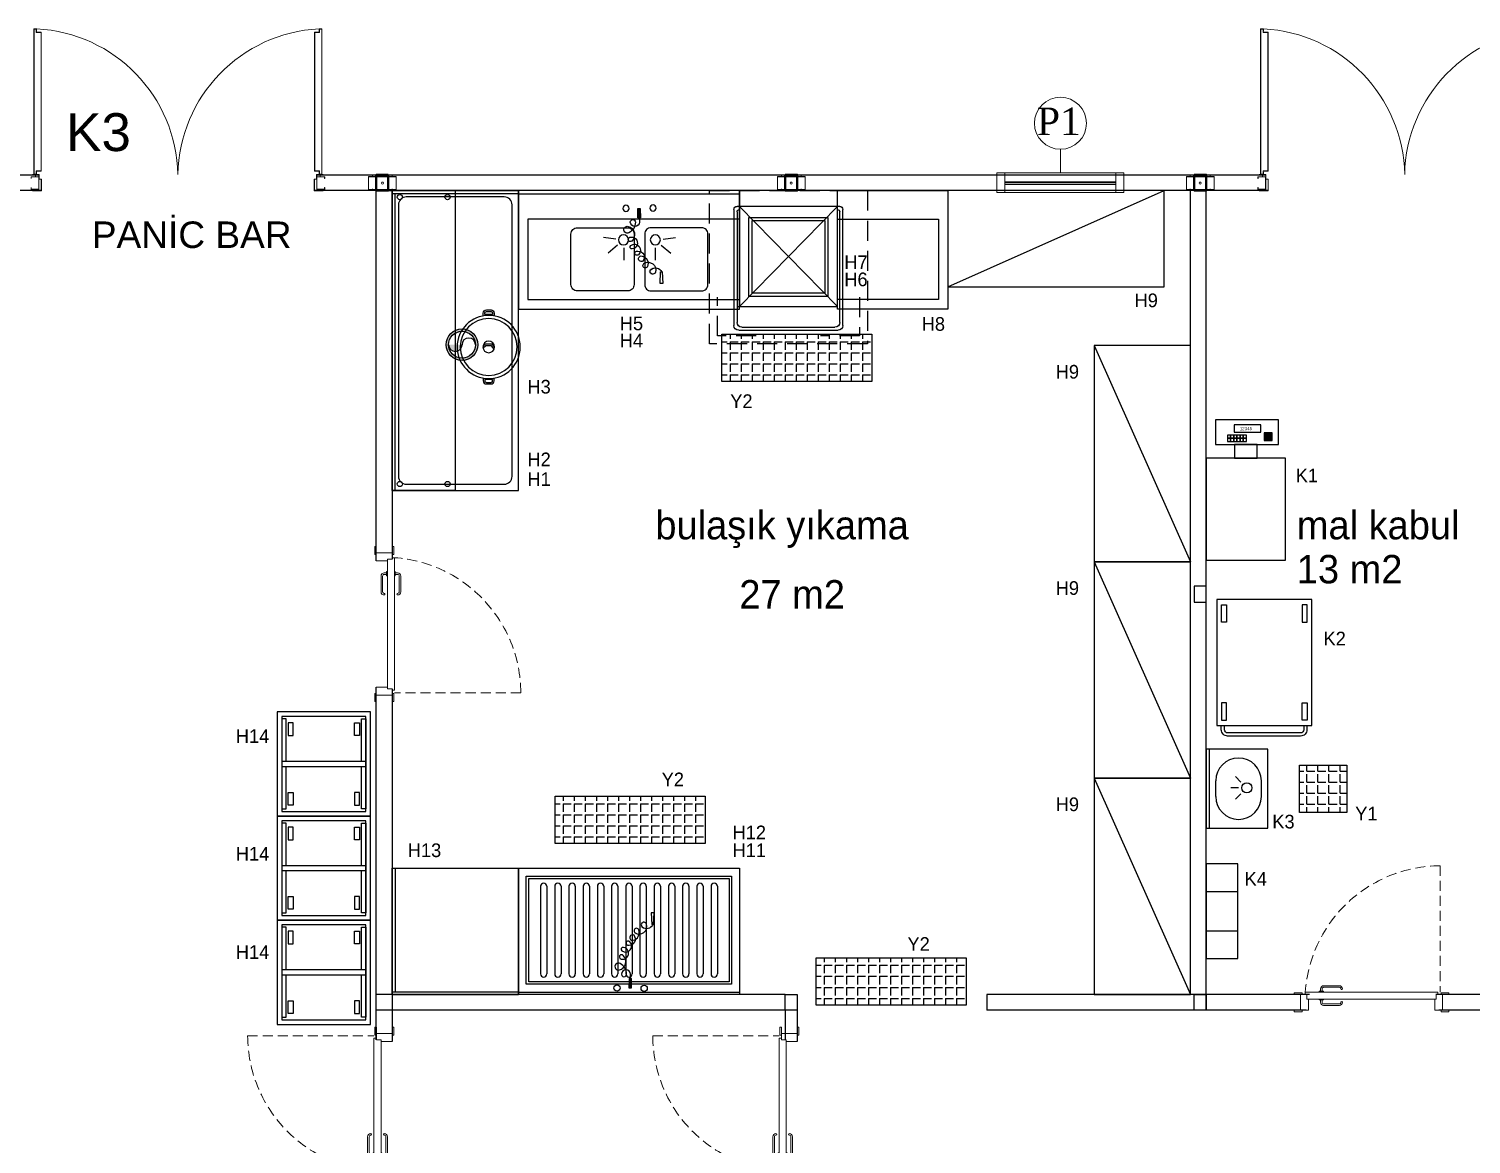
# Model space of a CAD drawing. Header units: millimetres. Extents: x 1020825 to 1025123, y -11230 to -9738.
# Drawn here: x 1022513 to 1023426, y -10445 to -9738 of the extents above; entities that cross this region are included whole.
import ezdxf
from ezdxf.enums import TextEntityAlignment as Align
from ezdxf.lldxf.tags import DXFTag

# ---------------------------------------------------------------- set-up
doc = ezdxf.new("R2010")
doc.units = ezdxf.units.MM
doc.linetypes.add('DASHED2', pattern=[9.525, 6.35, -3.175])
doc.linetypes.add('HIDDENX2', pattern=[19.05, 12.7, -6.35])
for name, color, linetype, lineweight in [('A_strc-prf', 115, 'Continuous', 9), ('DUVAR', 1, 'Continuous', 40), ('WALL INTERNAL', 7, 'Continuous', 50), ('YAZİ', 7, 'Continuous', 5)]:
    doc.layers.add(name, color=color, linetype=linetype, lineweight=lineweight)
for name, color, linetype in [('BİRLEŞİM ELEMANLARI', 4, 'Continuous'), ('DIŞ PANEL', 21, 'Continuous'), ('ELEKTRIK', 41, 'Continuous'), ('Kıtc-002 Çizgi', 7, 'Continuous'), ('P1', 40, 'Continuous'), ('S2000-002 Çizgi', 7, 'Continuous')]:
    doc.layers.add(name, color=color, linetype=linetype)
doc.styles.get("Standard").update_dxf_attribs({"font": 'arial.ttf', "height": 400})
doc.styles.add('TAKSİM', font='GOTHIC.TTF', dxfattribs={"height": 20})
doc.styles.add('YENI', font='arial.ttf', dxfattribs={"height": 1})
tags = doc.linetypes.add('DASHED', pattern=[0.75, 0.5, -0.25]).pattern_tags.tags
tags[6:7] = [DXFTag(74, 4), DXFTag(75, 0), DXFTag(340, '0'), DXFTag(46, 1.0), DXFTag(50, 0.0), DXFTag(44, 0.0), DXFTag(45, 0.0)]
tags[4:5] = [DXFTag(74, 4), DXFTag(75, 0), DXFTag(340, '0'), DXFTag(46, 1.0), DXFTag(50, 0.0), DXFTag(44, 0.0), DXFTag(45, 0.0)]

# ---------------------------------------------------------------- blocks, each defined once
blk = doc.blocks.new('DIŞ İKİLİ KEP 80-60')
at = {"lineweight": 40}
blk.add_lwpolyline([(125.5, 94), (125.5, -6), (49.5, -6), (49.5, 94)], close=True, dxfattribs=at)
at = {"layer": 'BİRLEŞİM ELEMANLARI', "color": 6, "lineweight": 20}
for p, q in [((175, 82), (0, 82)), ((0, 2), (175, 2)), ((18.5, 82), (18.5, 84)), ((18.5, 2), (18.5, 0)), ((25, 79), (25, 87)), ((25, 5), (25, -3)), ((31.5, 82), (31.5, 84)), ((31.5, 2), (31.5, 0)), ((143.5, 82), (143.5, 84)), ((143.5, 2), (143.5, 0)), ((150, 79), (150, 87)), ((150, 5), (150, -3)), ((156.5, 82), (156.5, 84)), ((156.5, 2), (156.5, 0))]:
    blk.add_line(p, q, dxfattribs=at)
for points in [[(0, 0), (0, 84)], [(0, 84), (175, 84), (175, 0), (0, 0)]]:
    blk.add_lwpolyline(points, dxfattribs=at)
blk.add_circle((88, 42), 6.5, dxfattribs=at)
blk = doc.blocks.new('K3 1750X2035 (80)')
at = {"color": 171, "lineweight": 15}
for p, q in [((-50075.7, -8695.5), (-50075.7, -8707.5)), ((-50075.7, -8695.5), (-50025.7, -8695.5)), ((-50075.7, -8707.5), (-50074.5, -8707.5)), ((-50075.7, -8775.5), (-50075.7, -8763.5)), ((-50074.5, -8763.5), (-50075.7, -8763.5)), ((-50074.5, -8696.7), (-50026.9, -8696.7)), ((-50074.5, -8696.7), (-50074.5, -8707.5)), ((-50074.5, -8774.3), (-50074.5, -8763.5)), ((-50066.2, -8682), (-50066.2, -8683.5)), ((-50026.9, -8696.7), (-50026.9, -8774.3)), ((-50025.7, -8695.5), (-50025.7, -8775.5)), ((-48215.7, -8695.5), (-48265.7, -8695.5)), ((-48265.7, -8695.5), (-48265.7, -8775.5)), ((-48216.9, -8696.7), (-48264.5, -8696.7)), ((-48264.5, -8696.7), (-48264.5, -8774.3)), ((-48225.2, -8682), (-48225.2, -8683.5)), ((-48216.9, -8696.7), (-48216.9, -8707.5)), ((-48215.7, -8707.5), (-48216.9, -8707.5)), ((-48216.9, -8774.3), (-48216.9, -8763.5)), ((-48216.9, -8763.5), (-48215.7, -8763.5)), ((-48215.7, -8695.5), (-48215.7, -8707.5)), ((-48215.7, -8775.5), (-48215.7, -8763.5)), ((-50025.7, -8775.5), (-50075.7, -8775.5)), ((-50026.9, -8774.3), (-50074.5, -8774.3)), ((-50066.2, -8785), (-50066.2, -8783.5)), ((-48265.7, -8775.5), (-48215.7, -8775.5)), ((-48264.5, -8774.3), (-48216.9, -8774.3)), ((-48225.2, -8785), (-48225.2, -8783.5))]:
    blk.add_line(p, q, dxfattribs=at)
at = {"color": 151, "lineweight": 9}
for p, q in [((-50046.7, -8695.5), (-50046.7, -8683.5)), ((-50025.7, -8695.5), (-50046.7, -8695.5)), ((-50025.7, -8695.5), (-50046.7, -8695.5)), ((-48265.7, -8695.5), (-48244.7, -8695.5)), ((-48265.7, -8695.5), (-48244.7, -8695.5)), ((-48244.7, -8695.5), (-48244.7, -8683.5))]:
    blk.add_line(p, q, dxfattribs=at)
at = {"color": 171, "lineweight": 15, "elevation": 0}
for points in [[(-50039.9, -8666.2), (-50039.9, -8681.2), (-50057.9, -8681.2), (-50057.9, -7758.8), (-50039.9, -7758.8), (-50039.9, -7773.8), (-50041.1, -7773.8), (-50041.1, -7760), (-50056.7, -7760), (-50056.7, -8680), (-50041.1, -8680), (-50041.1, -8666.2)], [(-50056.1, -8680), (-50041.1, -8680), (-50041.1, -8660), (-50011.1, -8660), (-50011.1, -7780), (-50041.1, -7780), (-50041.1, -7760), (-50056.1, -7760), (-50056.1, -7761.2), (-50042.3, -7761.2), (-50042.3, -7781.2), (-50012.3, -7781.2), (-50012.3, -8658.8), (-50042.3, -8658.8), (-50042.3, -8678.8), (-50056.1, -8678.8)], [(-48235.3, -8680), (-48250.3, -8680), (-48250.3, -8660), (-48280.3, -8660), (-48280.3, -7780), (-48250.3, -7780), (-48250.3, -7760), (-48235.3, -7760), (-48235.3, -7761.2), (-48249.1, -7761.2), (-48249.1, -7781.2), (-48279.1, -7781.2), (-48279.1, -8658.8), (-48249.1, -8658.8), (-48249.1, -8678.8), (-48235.3, -8678.8)], [(-48251.5, -8666.2), (-48251.5, -8681.2), (-48233.5, -8681.2), (-48233.5, -7758.8), (-48251.5, -7758.8), (-48251.5, -7773.8), (-48250.3, -7773.8), (-48250.3, -7760), (-48234.7, -7760), (-48234.7, -8680), (-48250.3, -8680), (-48250.3, -8666.2)]]:
    blk.add_lwpolyline(points, close=True, dxfattribs=at)
for points in [[(-50066.2, -8682), (-50024.2, -8682), (-50024.2, -8710), (-50009.2, -8710), (-50009.2, -8785), (-50066.2, -8785)], [(-50066.2, -8783.5), (-50010.7, -8783.5), (-50010.7, -8711.5), (-50025.7, -8711.5), (-50025.7, -8683.5), (-50066.2, -8683.5)], [(-48225.2, -8682), (-48267.2, -8682), (-48267.2, -8710), (-48282.2, -8710), (-48282.2, -8785), (-48225.2, -8785)], [(-48225.2, -8783.5), (-48280.7, -8783.5), (-48280.7, -8711.5), (-48265.7, -8711.5), (-48265.7, -8683.5), (-48225.2, -8683.5)]]:
    blk.add_lwpolyline(points, dxfattribs=at)
at = {"color": 171, "lineweight": 15}
for centre, start, end in [((-50087.9, -8699.9), 1.11079, 87.08255), ((-48203.6, -8699.9), 92.91745, 178.88921)]:
    blk.add_arc(centre, 942.3, start, end, dxfattribs=at)
blk = doc.blocks.new('DIŞ-K3 KAPILI-2514-G-B-(80)')
at = {"layer": 'DIŞ PANEL'}
for points in [[(377, 100), (0, 100), (0, 0), (392, 0)], [(2122, 0), (2514, 0), (2514, 100), (2137, 100)]]:
    blk.add_lwpolyline(points, dxfattribs=at)
blk.add_blockref('K3 1750X2035 (80)', (50402.7, 8783.5))
blk = doc.blocks.new('DIŞ-DOLU-2514-G-B-(80)')
at = {"layer": 'DIŞ PANEL'}
blk.add_lwpolyline([(0, 100), (2514, 100), (2514, 0), (0, 0)], close=True, dxfattribs=at)
blk = doc.blocks.new('A$C7ED97EAE')
at = {"layer": 'Kıtc-002 Çizgi'}
for p, q in [((3.5, 88.5), (65.5, 88.5)), ((3.5, 15), (3.5, 88.5)), ((65.5, 88.5), (65.5, 15)), ((0, 3), (0, 76.5)), ((2, 78.5), (3.5, 78.5)), ((2, 5), (2, 75)), ((3.5, 78.5), (65.5, 78.5)), ((3.5, 76.5), (3.5, 76.5)), ((65.5, 78.5), (67, 78.5)), ((65.5, 76.5), (65.5, 76.5)), ((67, 75), (67, 5)), ((69, 76.5), (69, 3)), ((65.5, 15), (3.5, 15)), ((67, 15), (65.5, 15)), ((66, 0), (3, 0)), ((64, 2), (5, 2))]:
    blk.add_line(p, q, dxfattribs=at)
at = {"layer": 'Kıtc-002 Çizgi', "linetype": 'DASHED'}
for p, q in [((65.5, 78.5), (3.5, 15)), ((65.5, 15), (3.5, 78.5))]:
    blk.add_line(p, q, dxfattribs=at)
for points in [[(9.5, 21.5), (59.5, 21.5), (59.5, 71.5), (9.5, 71.5)], [(11.5, 23.5), (57.5, 23.5), (57.5, 69.5), (11.5, 69.5)]]:
    blk.add_lwpolyline(points, close=True, dxfattribs=at)
at = {"layer": 'Kıtc-002 Çizgi'}
for centre, radius, start, end in [((2, 76.5), 2, 90, 180), ((3.5, 75), 1.5, 90, 180), ((65.5, 75), 1.5, 0, 90), ((67, 76.5), 2, 0, 90), ((3, 3), 3, 180, 270), ((5, 5), 3, 180, 270), ((64, 5), 3, 270, 0), ((66, 3), 3, 270, 0)]:
    blk.add_arc(centre, radius, start, end, dxfattribs=at)
blk = doc.blocks.new('A$C7BE05278')
at = {"layer": 'S2000-002 Çizgi'}
h = blk.add_hatch(color=256, dxfattribs=at)
h.paths.add_polyline_path([(4.65, 9.9, -0.025454), (4.81, 10.42, 0.278063), (0.77, 7.52), (1.23, 7.32, -0.265675)])
h.paths.add_polyline_path([(5.35, 10.43, 0.028094), (4.81, 10.42, 0.025454), (4.65, 9.9, -0.030609), (5.18, 9.93, -0.027259)])
h.paths.add_polyline_path([(5.35, 10.43, 0.027259), (5.18, 9.93, -0.171751), (7.9, 8.98), (7.9, 8.98), (7.9, 8.98, -1.347305), (5.22, 7.15, -0.147228), (5.18, 9.93, 0.030609), (4.65, 9.9, 0.138731), (4.75, 7, 1.347306), (8.21, 9.37, 0.162476)])
h.paths.add_polyline_path([(12.46, 12.66), (12.73, 13.08, 0.483116), (4.81, 10.42, -0.028094), (5.35, 10.43, -0.470681)])
for p, q in [((14.4, 47.58), (14.34, 41.67)), ((14.4, 47.58), (14.34, 41.67)), ((15.96, 47.57), (14.4, 47.58)), ((15.96, 47.57), (14.4, 47.58)), ((15.05, 47.56), (14.97, 38.92)), ((15.9, 41.65), (15.96, 47.57)), ((15.9, 41.65), (15.96, 47.57)), ((14.34, 41.67), (15.9, 41.65)), ((14.34, 41.67), (15.9, 41.65)), ((0.47, 7.33), (0, 0.02)), ((0.47, 7.33), (0, 0.02)), ((0, 0.02), (1.86, 0)), ((1.54, 7.31), (0.47, 7.33)), ((1.54, 7.31), (0.47, 7.33)), ((1.86, 0), (1.54, 7.31)), ((1.86, 0), (1.54, 7.31))]:
    blk.add_line(p, q, dxfattribs=at)
for centre in [(6.31, 47.78), (23.47, 47.61)]:
    blk.add_circle(centre, 1.99, dxfattribs=at)
for centre, radius, start, end in [((17.83, 38.9), 2.86, 179.43001, 359.43001), ((19.09, 38.88), 1.6, 359.43001, 179.43001), ((25.13, 38.82), 7.64, 179.43001, 242.03458), ((20, 25.62), 3.8, 74.94983, 261.67628), ((23.49, 30.88), 5.53, 105.76632, 225.7833), ((20.62, 27.93), 1.41, 225.7833, 74.94983), ((22.59, 34.05), 2.23, 242.03458, 105.76632), ((15.59, 16.68), 3.77, 86.01564, 220.67721), ((18.07, 21.08), 3.83, 52.40892, 229.11119), ((16.45, 19.21), 1.37, 229.11119, 116.32433), ((19.64, 23.11), 1.26, 261.67628, 52.40892), ((4.79, 5.59), 4.31, 51.245, 156.7533), ((9.42, 8.58), 4.83, 57.01034, 197.57947), ((14.42, 12.56), 4.98, 103.11986, 200.77428), ((11.21, 11.34), 1.54, 200.77428, 57.01034), ((13.69, 15.69), 1.76, 236.80878, 103.11986), ((6.43, 7.63), 1.7, 197.57947, 51.245)]:
    blk.add_arc(centre, radius, start, end, dxfattribs=at)
blk.add_solid([(15.9, 41.65), (14.34, 41.67), (15.96, 47.57), (14.4, 47.58)], dxfattribs=at)
blk = doc.blocks.new('A$C7327736A')
at = {"layer": 'S2000-002 Çizgi'}
for p, q in [((48.34, 44.26), (40.53, 45.37)), ((49.57, 40.45), (43.47, 35.44)), ((53.48, 38.79), (53.48, 30.9)), ((73.25, 38.79), (73.25, 30.9)), ((77.16, 40.45), (83.25, 35.44)), ((78.39, 44.26), (86.2, 45.37))]:
    blk.add_line(p, q, dxfattribs=at)
for points in [[(0, 75), (140, 75), (140, 0), (0, 0)], [(0, 75), (140, 75), (140, 73), (0, 73)], [(0, 57), (134, 57), (134, 6), (0, 6)]]:
    blk.add_lwpolyline(points, close=True, dxfattribs=at)
for points in [[(56, 11.5), (24, 11.5, -0.414214), (20, 15.5), (20, 47.5, -0.414214), (24, 51.5), (56, 51.5, -0.414214), (60, 47.5), (60, 15.5, -0.414214)], [(70.73, 11.5), (102.73, 11.5, 0.414214), (106.73, 15.5), (106.73, 47.5, 0.414214), (102.73, 51.5), (70.73, 51.5, 0.414214), (66.73, 47.5), (66.73, 15.5, 0.414214)]]:
    blk.add_lwpolyline(points, format="xyb", close=True, dxfattribs=at)
for centre in [(53.29, 43.76), (73.44, 43.76)]:
    blk.add_circle(centre, 3.19, dxfattribs=at)
blk.add_blockref('A$C7BE05278', (48.44, 16.16), dxfattribs=at)
blk = doc.blocks.new('A$C3049075E')
at = {"layer": 'S2000-002 Çizgi'}
for points in [[(70, 0), (0, 0), (0, 75), (70, 75)], [(70, 18), (6, 18), (6, 69), (70, 69)]]:
    blk.add_lwpolyline(points, close=True, dxfattribs=at)
blk = doc.blocks.new('A$C63C40D4A')
at = {"layer": 'S2000-002 Çizgi', "color": 254}
for p, q in [((14, 11.5), (14, 67)), ((18, 11.5), (18, 67)), ((23, 11.5), (23, 67)), ((27, 11.5), (27, 67)), ((32, 11.5), (32, 67)), ((36, 11.5), (36, 67)), ((41, 11.5), (41, 67)), ((45, 11.5), (45, 67)), ((50, 11.5), (50, 67)), ((54, 11.5), (54, 67)), ((59, 11.5), (59, 67)), ((63, 11.5), (63, 67)), ((68, 11.5), (68, 67)), ((72, 11.5), (72, 67)), ((77, 11.5), (77, 67)), ((81, 11.5), (81, 67)), ((86, 11.5), (86, 67)), ((90, 11.5), (90, 67)), ((95, 11.5), (95, 67)), ((99, 11.5), (99, 67)), ((104, 11.5), (104, 67)), ((108, 11.5), (108, 67)), ((113, 11.5), (113, 67)), ((117, 11.5), (117, 67)), ((122, 11.5), (122, 67)), ((126, 11.5), (126, 67))]:
    blk.add_line(p, q, dxfattribs=at)
at = {"layer": 'S2000-002 Çizgi'}
for points in [[(0, 80), (140, 80), (140, 78.5), (0, 78.5)], [(0, 80), (140, 80), (140, 0), (0, 0)], [(5, 73.5), (135, 73.5), (135, 5), (5, 5)], [(6.5, 72), (133.5, 72), (133.5, 6.5), (6.5, 6.5)]]:
    blk.add_lwpolyline(points, close=True, dxfattribs=at)
at = {"layer": 'S2000-002 Çizgi', "color": 254}
for centre, start, end in [((16, 67), 0, 180), ((25, 67), 0, 180), ((34, 67), 0, 180), ((43, 67), 0, 180), ((52, 67), 0, 180), ((61, 67), 0, 180), ((70, 67), 0, 180), ((79, 67), 0, 180), ((88, 67), 0, 180), ((97, 67), 0, 180), ((106, 67), 0, 180), ((115, 67), 0, 180), ((124, 67), 0, 180), ((16, 11.5), 180, 0), ((25, 11.5), 180, 0), ((34, 11.5), 180, 0), ((43, 11.5), 180, 0), ((52, 11.5), 180, 0), ((61, 11.5), 180, 0), ((70, 11.5), 180, 0), ((79, 11.5), 180, 0), ((88, 11.5), 180, 0), ((97, 11.5), 180, 0), ((106, 11.5), 180, 0), ((115, 11.5), 180, 0), ((124, 11.5), 180, 0)]:
    blk.add_arc(centre, 2, start, end, dxfattribs=at)
blk = doc.blocks.new('A$C16655EB0')
at = {"layer": 'S2000-002 Çizgi'}
for name, p in [('A$C63C40D4A', (0, 0)), ('A$C7BE05278', (54.04, 28.3))]:
    blk.add_blockref(name, p, dxfattribs=at)
blk = doc.blocks.new('A$C53E03B34')
at = {"layer": 'Kıtc-002 Çizgi'}
for points in [[(3.74, 16.55), (2, 16.55, -0.414214), (0, 18.55), (0, 21.45, -0.414214), (2, 23.45), (3.74, 23.45)], [(43.14, 16.55), (44.87, 16.55, 0.414214), (46.87, 18.55), (46.87, 21.45, 0.414214), (44.87, 23.45), (43.14, 23.45)]]:
    blk.add_lwpolyline(points, format="xyb", dxfattribs=at)
for points in [[(2.83, 17.55), (2, 17.55, -0.414214), (1, 18.55), (1, 21.45, -0.414214), (2, 22.45), (2.83, 22.45)], [(44.05, 17.55), (44.87, 17.55, 0.414214), (45.87, 18.55), (45.87, 21.45, 0.414214), (44.87, 22.45), (44.05, 22.45)]]:
    blk.add_lwpolyline(points, format="xyb", close=True, dxfattribs=at)
for points in [[(22.08, 23.4), (24.16, 21.79), (24.16, 18.12), (22.75, 16.4)], [(23.49, 23.65), (25.16, 22.26), (25.16, 17.69), (23.76, 16.35)]]:
    blk.add_lwpolyline(points, dxfattribs=at)
for radius in [20, 18, 3.66]:
    blk.add_circle((23.44, 20), radius, dxfattribs=at)
blk = doc.blocks.new('A$C02D540D2')
at = {"layer": 'S2000-002 Çizgi'}
h = blk.add_hatch(color=256, dxfattribs=at)
edge = h.paths.add_edge_path(flags=17)
edge.add_arc((44.28, 92.38), 8.5, 0, 360)
edge = h.paths.add_edge_path()
edge.add_arc((44.28, 92.38), 10, 0, 360)
edge = h.paths.add_edge_path(flags=16)
edge.add_arc((40.03, 92.38), 4.25, 180, 360)
at = {"ltscale": 5}
for points in [[(80, 188), (0, 188), (0, 190), (80, 190)], [(2, 188), (0, 188), (0, 0), (2, 0)]]:
    blk.add_lwpolyline(points, close=True, dxfattribs=at)
at = {"layer": 'S2000-002 Çizgi'}
for points in [[(0, 190), (0, 0), (80, 0), (80, 190)], [(40, 190), (40, 0), (0, 0), (0, 190)]]:
    blk.add_lwpolyline(points, close=True, dxfattribs=at)
blk.add_lwpolyline([(4, 181), (4, 9, 0.414214), (9, 4), (71, 4, 0.414214), (76, 9), (76, 181, 0.414214), (71, 186), (9, 186, 0.414214)], format="xyb", close=True, dxfattribs=at)
for centre, radius in [((4.91, 185.85), 1.65), ((35.09, 185.85), 1.65), ((44.28, 92.38), 10), ((44.28, 92.38), 8.5), ((4.91, 4.15), 1.65), ((35.09, 4.15), 1.65)]:
    blk.add_circle(centre, radius, dxfattribs=at)
for centre, start, end in [((40.03, 92.38), 180, 0), ((48.53, 92.38), 0, 180)]:
    blk.add_arc(centre, 4.25, start, end, dxfattribs=at)
at = {"layer": 'S2000-002 Çizgi', "xscale": -1, "rotation": 270.0000000000001}
blk.add_blockref('A$C53E03B34', (41.19, 67.5), dxfattribs=at)
blk = doc.blocks.new('WE2')
at = {"layer": 'A_strc-prf', "linetype": 'DASHED2', "elevation": 0}
blk.add_lwpolyline([(-2278.77, 19384.01, -0.392696), (-2193.23, 19464.02), (-2193.23, 19384.01)], format="xyb", dxfattribs=at)
blk.add_lwpolyline([(-2278.77, 19384.01, -0.392696), (-2193.23, 19464.02), (-2193.23, 19384.01)], format="xyb", dxfattribs=at)
at = {"layer": 'A_strc-prf', "elevation": 0}
for points in [[(-2277.77, 19382.51), (-2278.77, 19382.51), (-2278.77, 19384.01), (-2194.77, 19384.01), (-2194.77, 19382.51), (-2195.77, 19382.51), (-2195.77, 19379.51), (-2196.77, 19379.51), (-2277.77, 19379.51)], [(-2277.77, 19382.51), (-2278.77, 19382.51), (-2278.77, 19384.01), (-2194.77, 19384.01), (-2194.77, 19382.51), (-2195.77, 19382.51), (-2195.77, 19379.51), (-2196.77, 19379.51), (-2277.77, 19379.51)], [(-2270.03, 19384.51), (-2267.28, 19384.51), (-2267.28, 19384.01), (-2270.03, 19384.01)], [(-2270.03, 19384.51), (-2267.28, 19384.51), (-2267.28, 19384.01), (-2270.03, 19384.01)], [(-2285.77, 19383.51), (-2280.77, 19383.51), (-2280.77, 19382.51), (-2281.77, 19382.51), (-2285.77, 19382.51)], [(-2285.77, 19383.51), (-2280.77, 19383.51), (-2280.77, 19382.51), (-2281.77, 19382.51), (-2285.77, 19382.51)], [(-2281.77, 19382.51), (-2277.77, 19382.51), (-2277.77, 19379.51), (-2276.77, 19379.51), (-2276.77, 19372.51), (-2281.77, 19372.51)], [(-2281.77, 19382.51), (-2277.77, 19382.51), (-2277.77, 19379.51), (-2276.77, 19379.51), (-2276.77, 19372.51), (-2281.77, 19372.51)], [(-2270.03, 19379.51), (-2267.28, 19379.51), (-2267.28, 19379.01), (-2270.03, 19379.01)], [(-2270.03, 19379.51), (-2267.28, 19379.51), (-2267.28, 19379.01), (-2270.03, 19379.01)], [(-2196.77, 19379.51), (-2195.77, 19379.51), (-2195.77, 19382.51), (-2191.77, 19382.51), (-2191.77, 19372.51), (-2196.77, 19372.51)], [(-2196.77, 19379.51), (-2195.77, 19379.51), (-2195.77, 19382.51), (-2191.77, 19382.51), (-2191.77, 19372.51), (-2196.77, 19372.51)], [(-2192.77, 19383.51), (-2187.77, 19383.51), (-2187.77, 19382.51), (-2191.77, 19382.51), (-2192.77, 19382.51)], [(-2192.77, 19383.51), (-2187.77, 19383.51), (-2187.77, 19382.51), (-2191.77, 19382.51), (-2192.77, 19382.51)], [(-2285.77, 19372.51), (-2281.77, 19372.51), (-2280.77, 19372.51), (-2280.77, 19371.51), (-2285.77, 19371.51)], [(-2285.77, 19372.51), (-2281.77, 19372.51), (-2280.77, 19372.51), (-2280.77, 19371.51), (-2285.77, 19371.51)], [(-2192.77, 19372.51), (-2191.77, 19372.51), (-2187.77, 19372.51), (-2187.77, 19371.51), (-2192.77, 19371.51)], [(-2192.77, 19372.51), (-2191.77, 19372.51), (-2187.77, 19372.51), (-2187.77, 19371.51), (-2192.77, 19371.51)]]:
    blk.add_lwpolyline(points, close=True, dxfattribs=at)
for points in [[(-2267.15, 19388.01), (-2257.15, 19388.01, -0.414214), (-2255.15, 19386.01, -0.91685), (-2256.15, 19386.01, 0.414214), (-2257.15, 19387.01), (-2267.15, 19387.01, 0.414214), (-2268.15, 19386.01), (-2268.15, 19384.51), (-2269.15, 19384.51), (-2269.15, 19386.01, -0.414214)], [(-2267.15, 19388.01), (-2257.15, 19388.01, -0.414214), (-2255.15, 19386.01, -0.91685), (-2256.15, 19386.01, 0.414214), (-2257.15, 19387.01), (-2267.15, 19387.01, 0.414214), (-2268.15, 19386.01), (-2268.15, 19384.51), (-2269.15, 19384.51), (-2269.15, 19386.01, -0.414214)], [(-2269.15, 19377.51), (-2269.15, 19379.01), (-2268.15, 19379.01), (-2268.15, 19377.51, 0.414214), (-2267.15, 19376.51), (-2257.15, 19376.51, 0.414214), (-2256.15, 19377.51, -0.91685), (-2255.15, 19377.51, -0.414214), (-2257.15, 19375.51), (-2267.15, 19375.51, -0.414214)], [(-2269.15, 19377.51), (-2269.15, 19379.01), (-2268.15, 19379.01), (-2268.15, 19377.51, 0.414214), (-2267.15, 19376.51), (-2257.15, 19376.51, 0.414214), (-2256.15, 19377.51, -0.91685), (-2255.15, 19377.51, -0.414214), (-2257.15, 19375.51), (-2267.15, 19375.51, -0.414214)]]:
    blk.add_lwpolyline(points, format="xyb", close=True, dxfattribs=at)
blk = doc.blocks.new('A$C23AD12AD')
at = {"layer": 'S2000-002 Çizgi'}
for p, q in [((0, 39), (50, 39)), ((0, 37), (50, 37)), ((20.08, 33), (29.92, 33)), ((21.86, 16.96), (18.33, 20.5)), ((25.53, 18.48), (25.53, 23.48)), ((29.2, 16.96), (32.74, 20.5)), ((0, 0), (50, 0)), ((20.08, 4), (29.92, 4))]:
    blk.add_line(p, q, dxfattribs=at)
blk.add_lwpolyline([(0, 0), (50, 0), (50, 39), (0, 39)], close=True, dxfattribs=at)
blk.add_circle((25.53, 13.29), 3.19, dxfattribs=at)
for centre, start, end in [((20.08, 18.5), 90, 270), ((29.92, 18.5), 270, 90)]:
    blk.add_arc(centre, 14.5, start, end, dxfattribs=at)
blk = doc.blocks.new('A$C0D4B09BE')
at = {"layer": 'S2000-002 Çizgi'}
for points in [[(5.96, 89), (5.96, 73.41), (45.86, 73.41), (45.86, 89)], [(17.69, 85.73), (17.69, 81.21), (34.69, 81.21), (34.69, 85.73)], [(13.44, 79.29), (13.44, 77.29), (15.44, 77.29), (15.44, 79.29)], [(13.44, 77.29), (13.44, 75.29), (15.44, 75.29), (15.44, 77.29)], [(15.44, 79.29), (15.44, 77.29), (17.44, 77.29), (17.44, 79.29)], [(15.44, 77.29), (15.44, 75.29), (17.44, 75.29), (17.44, 77.29)], [(17.44, 79.29), (17.44, 77.29), (19.44, 77.29), (19.44, 79.29)], [(17.44, 77.29), (17.44, 75.29), (19.44, 75.29), (19.44, 77.29)], [(17.96, 73.41), (17.96, 64.77), (32.22, 64.77), (32.22, 73.41)], [(19.44, 79.29), (19.44, 77.29), (21.44, 77.29), (21.44, 79.29)], [(19.44, 77.29), (19.44, 75.29), (21.44, 75.29), (21.44, 77.29)], [(21.44, 79.29), (21.44, 77.29), (23.44, 77.29), (23.44, 79.29)], [(21.44, 77.29), (21.44, 75.29), (23.44, 75.29), (23.44, 77.29)], [(23.44, 79.29), (23.44, 77.29), (25.44, 77.29), (25.44, 79.29)], [(23.44, 77.29), (23.44, 75.29), (25.44, 75.29), (25.44, 77.29)], [(36.74, 80.8), (36.74, 79.8), (37.74, 79.8), (37.74, 80.8)], [(36.74, 79.8), (36.74, 78.8), (37.74, 78.8), (37.74, 79.8)], [(36.74, 78.8), (36.74, 77.8), (37.74, 77.8), (37.74, 78.8)], [(36.74, 77.8), (36.74, 76.8), (37.74, 76.8), (37.74, 77.8)], [(36.74, 76.8), (36.74, 75.8), (37.74, 75.8), (37.74, 76.8)], [(37.74, 80.8), (37.74, 79.8), (38.74, 79.8), (38.74, 80.8)], [(37.74, 79.8), (37.74, 78.8), (38.74, 78.8), (38.74, 79.8)], [(37.74, 78.8), (37.74, 77.8), (38.74, 77.8), (38.74, 78.8)], [(37.74, 77.8), (37.74, 76.8), (38.74, 76.8), (38.74, 77.8)], [(37.74, 76.8), (37.74, 75.8), (38.74, 75.8), (38.74, 76.8)], [(38.74, 80.8), (38.74, 79.8), (39.74, 79.8), (39.74, 80.8)], [(38.74, 79.8), (38.74, 78.8), (39.74, 78.8), (39.74, 79.8)], [(38.74, 78.8), (38.74, 77.8), (39.74, 77.8), (39.74, 78.8)], [(38.74, 77.8), (38.74, 76.8), (39.74, 76.8), (39.74, 77.8)], [(38.74, 76.8), (38.74, 75.8), (39.74, 75.8), (39.74, 76.8)], [(39.74, 80.8), (39.74, 79.8), (40.74, 79.8), (40.74, 80.8)], [(39.74, 79.8), (39.74, 78.8), (40.74, 78.8), (40.74, 79.8)], [(39.74, 78.8), (39.74, 77.8), (40.74, 77.8), (40.74, 78.8)], [(39.74, 77.8), (39.74, 76.8), (40.74, 76.8), (40.74, 77.8)], [(39.74, 76.8), (39.74, 75.8), (40.74, 75.8), (40.74, 76.8)], [(40.74, 80.8), (40.74, 79.8), (41.74, 79.8), (41.74, 80.8)], [(40.74, 79.8), (40.74, 78.8), (41.74, 78.8), (41.74, 79.8)], [(40.74, 78.8), (40.74, 77.8), (41.74, 77.8), (41.74, 78.8)], [(40.74, 77.8), (40.74, 76.8), (41.74, 76.8), (41.74, 77.8)], [(40.74, 76.8), (40.74, 75.8), (41.74, 75.8), (41.74, 76.8)], [(0, 64.77), (0, 0), (50.17, 0), (50.17, 64.77)]]:
    blk.add_lwpolyline(points, close=True, dxfattribs=at)
blk.add_text('12345', height=2, dxfattribs=at).set_placement((21.25, 82.44))
blk = doc.blocks.new('A$C778A41BF')
at = {"layer": 'S2000-002 Çizgi'}
for points in [[(0, 86.6), (0, 6.6), (60, 6.6), (60, 86.6)], [(2.89, 83.22), (6.08, 83.22), (6.08, 72.2), (2.89, 72.2)], [(57.11, 83.22), (53.92, 83.22), (53.92, 72.2), (57.11, 72.2)], [(2.89, 9.98), (6.08, 9.98), (6.08, 21), (2.89, 21)], [(57.11, 9.98), (53.92, 9.98), (53.92, 21), (57.11, 21)]]:
    blk.add_lwpolyline(points, close=True, dxfattribs=at)
for points in [[(56.97, 6.44), (56.97, 4, -0.414214), (52.97, 0), (6.75, 0, -0.414214), (2.75, 4), (2.75, 6.6)], [(54.97, 6.44), (54.97, 4, -0.414214), (52.97, 2), (6.75, 2, -0.414214), (4.75, 4), (4.75, 6.6)]]:
    blk.add_lwpolyline(points, format="xyb", dxfattribs=at)
blk = doc.blocks.new('A$C65FD6133')
at = {"ltscale": 5}
for p, q in [((0, 42.49), (20, 42.49)), ((0, 17.51), (20, 17.51))]:
    blk.add_line(p, q, dxfattribs=at)
blk.add_lwpolyline([(0, 0), (20, 0), (20, 60), (0, 60)], close=True, dxfattribs=at)
blk = doc.blocks.new('A$C7A461B3E')
at = {"layer": 'S2000-002 Çizgi'}
for points in [[(0, 0), (59, 0), (59, 66), (0, 66)], [(3, 3), (56, 3), (56, 63), (3, 63)], [(7, 59), (7, 51), (10.05, 51), (10.05, 59)], [(52, 59), (52, 51), (48.95, 51), (48.95, 59)], [(3, 31.5), (56, 31.5), (56, 34.5), (3, 34.5)], [(7, 7), (7, 15), (10.05, 15), (10.05, 7)], [(52, 7), (52, 15), (48.95, 15), (48.95, 7)]]:
    blk.add_lwpolyline(points, close=True, dxfattribs=at)
for points in [[(5.63, 31.5), (5.63, 4.42), (3, 4.42), (3, 61.36), (5.63, 61.36), (5.63, 34.5)], [(53.37, 31.5), (53.37, 4.42), (56, 4.42), (56, 61.36), (53.37, 61.36), (53.37, 34.5)]]:
    blk.add_lwpolyline(points, dxfattribs=at)
blk = doc.blocks.new('P1 800X1100 VASİSTASLI (60)')
at = {"color": 253, "lineweight": 15}
for p, q in [((-87298.1, 34938.2), (-87298.1, 34921.2)), ((-86594.4, 34938.2), (-86594.4, 34921.2))]:
    blk.add_line(p, q, dxfattribs=at)
at = {"layer": 'P1', "lineweight": 15}
for p, q in [((-86946.3, 35145.6), (-86946.3, 34995.6)), ((-87298.1, 34938.2), (-86594.4, 34938.2)), ((-87298.1, 34934.2), (-86594.4, 34934.2)), ((-87298.1, 34925.2), (-86594.4, 34925.2)), ((-87298.1, 34921.2), (-86594.4, 34921.2))]:
    blk.add_line(p, q, dxfattribs=at)
at = {"layer": 'P1', "lineweight": 15, "elevation": 0}
for points in [[(-87348.1, 34995.6), (-86544.4, 34995.6), (-86544.4, 34871.4), (-87348.1, 34871.4)], [(-87298.1, 34995.6), (-86594.4, 34995.6), (-86594.4, 34871.4), (-87298.1, 34871.4)]]:
    blk.add_lwpolyline(points, close=True, dxfattribs=at)
at = {"layer": 'P1', "lineweight": 15}
blk.add_circle((-86946.4, 35310.2), 164.6, dxfattribs=at)
blk = doc.blocks.new('DIŞ-P1 PENCERELİ-2514-G-B-(80)-2ÖZEL-1')
at = {"layer": 'DIŞ PANEL'}
for p, q in [((337794.7, 239683.7), (337794.7, 237169.7)), ((337894.7, 239683.7), (337794.7, 239683.7)), ((337894.7, 237169.7), (337894.7, 239683.7)), ((337794.7, 237169.7), (337894.7, 237169.7))]:
    blk.add_line(p, q, dxfattribs=at)
at = {"rotation": 90}
blk.add_blockref('P1 800X1100 VASİSTASLI (60)', (372778.2, 324963.3), dxfattribs=at)

msp = doc.modelspace()

# ---------------------------------------------------------------- hatches: boundary and pattern name
h = msp.add_hatch()
h.set_pattern_fill('ANGLE', color=256, angle=270)
h.set_pattern_definition([(270, (1016195.095, -7945.645), (6.985, 1e-14), [5.08, -1.905]), (360, (1016195.095, -7945.645), (-1e-14, 6.985), [5.08, -1.905])])
h.paths.add_polyline_path([(1022951.36, -9961.58), (1022951.36, -9931.58), (1023046.36, -9931.58), (1023046.36, -9961.58)])
h = msp.add_hatch()
h.set_pattern_fill('ANGLE', color=256, angle=360)
h.set_pattern_definition([(360, (1021331.237, -16990.714), (-1e-14, 6.985), [5.08, -1.905]), (90, (1021331.237, -16990.714), (-6.985, -1e-14), [5.08, -1.905])])
h.paths.add_polyline_path([(1023347.17, -10234.45), (1023317.17, -10234.45), (1023317.17, -10204.45), (1023347.17, -10204.45)])
h = msp.add_hatch()
h.set_pattern_fill('ANGLE', color=256, angle=270)
h.set_pattern_definition([(270, (1016089.482, -8238.2485), (6.985, 1e-14), [5.08, -1.905]), (360, (1016089.482, -8238.2485), (-1e-14, 6.985), [5.08, -1.905])])
h.paths.add_polyline_path([(1022845.75, -10254.19), (1022845.75, -10224.19), (1022940.75, -10224.19), (1022940.75, -10254.19)])
h = msp.add_hatch()
h.set_pattern_fill('ANGLE', color=256, angle=270)
h.set_pattern_definition([(270, (1016254.808, -8340.591), (6.985, 1e-14), [5.08, -1.905]), (360, (1016254.808, -8340.591), (-1e-14, 6.985), [5.08, -1.905])])
h.paths.add_polyline_path([(1023011.07, -10356.53), (1023011.07, -10326.53), (1023106.07, -10326.53), (1023106.07, -10356.53)])

# ---------------------------------------------------------------- linework, layer by layer
for p, q in [((1023094.57, -9901.58), (1023231.57, -9840.58)), ((1023187.17, -9938.78), (1023248.17, -10075.78)), ((1023187.17, -10075.78), (1023248.17, -10212.78)), ((1023187.17, -10212.78), (1023248.17, -10349.78))]:
    msp.add_line(p, q)
at = {"ltscale": 5}
for p, q in [((1023248.17, -10349.78), (1023248.17, -9840.58)), ((1023258.17, -10359.78), (1023258.17, -9840.58)), ((1022991.57, -10349.78), (1022732.57, -10349.78)), ((1023323.55, -10349.77), (1023119.17, -10349.79)), ((1023119.17, -10349.78), (1023119.17, -10359.78)), ((1023594.09, -10349.75), (1023403.55, -10349.77)), ((1022991.57, -10359.78), (1022732.57, -10359.78)), ((1022991.57, -10359.78), (1022991.57, -10378.53)), ((1022999.17, -10359.78), (1022999.17, -10379.53)), ((1023321.55, -10359.78), (1023119.17, -10359.78)), ((1023594.09, -10359.78), (1023405.55, -10359.78))]:
    msp.add_line(p, q, dxfattribs=at)
for points in [[(1022732.57, -10075.11), (1022732.57, -9840.58), (1022742.57, -9840.58), (1022742.57, -10074.11)], [(1022732.57, -10378.53), (1022732.57, -10155.11)], [(1022742.57, -10156.11), (1022742.57, -10379.53)]]:
    msp.add_lwpolyline(points, dxfattribs=at)
for points in [[(1023094.57, -9901.58), (1023231.57, -9901.58), (1023231.57, -9840.58), (1023094.57, -9840.58)], [(1023046.36, -9931.58), (1023046.36, -9961.58), (1022951.36, -9961.58), (1022951.36, -9931.58)], [(1023187.17, -9938.78), (1023187.17, -10075.78), (1023248.17, -10075.78), (1023248.17, -9938.78)], [(1023187.17, -10075.78), (1023187.17, -10212.78), (1023248.17, -10212.78), (1023248.17, -10075.78)], [(1023317.17, -10204.45), (1023347.17, -10204.45), (1023347.17, -10234.45), (1023317.17, -10234.45)], [(1023187.17, -10212.78), (1023187.17, -10349.78), (1023248.17, -10349.78), (1023248.17, -10212.78)], [(1022940.75, -10224.19), (1022940.75, -10254.19), (1022845.75, -10254.19), (1022845.75, -10224.19)], [(1023106.07, -10326.53), (1023106.07, -10356.53), (1023011.07, -10356.53), (1023011.07, -10326.53)]]:
    msp.add_lwpolyline(points, close=True)
for points in [[(1023258.17, -10091.23), (1023250.57, -10091.23), (1023250.57, -10101.23), (1023258.17, -10101.23)], [(1022822.57, -10349.78), (1022742.57, -10349.78), (1022742.57, -10269.78), (1022822.57, -10269.78)], [(1022744.57, -10348.28), (1022742.57, -10348.28), (1022742.57, -10269.78), (1022744.57, -10269.78)], [(1022822.57, -10348.28), (1022742.57, -10348.28), (1022742.57, -10349.78), (1022822.57, -10349.78)], [(1022999.17, -10359.78), (1022991.57, -10359.78), (1022991.57, -10349.78), (1022999.17, -10349.78)], [(1023258.17, -10359.78), (1023250.57, -10359.78), (1023250.57, -10349.78), (1023258.17, -10349.78)]]:
    msp.add_lwpolyline(points, close=True, dxfattribs=at)
at = {"layer": 'S2000-002 Çizgi', "linetype": 'HIDDENX2'}
msp.add_lwpolyline([(1023043.57, -9937.58), (1022943.57, -9937.58), (1022943.57, -9840.58), (1023043.57, -9840.58)], close=True, dxfattribs=at)
for points in [[(1022973.16, -9932.58), (1022948.57, -9932.58), (1022948.57, -9908)], [(1023038.57, -9908), (1023038.57, -9932.58), (1023013.99, -9932.58)]]:
    msp.add_lwpolyline(points, dxfattribs=at)

# ---------------------------------------------------------------- block references
at = {"xscale": 0.1, "yscale": 0.1, "zscale": 0.1}
msp.add_blockref('DIŞ İKİLİ KEP 80-60', (1022727.62, -9839.98), dxfattribs=at)
at = {"xscale": -0.1, "yscale": 0.1, "zscale": 0.1, "rotation": 359.9999999999999}
for p in [(1023004.12, -9839.98), (1023263.12, -9839.98)]:
    msp.add_blockref('DIŞ İKİLİ KEP 80-60', p, dxfattribs=at)
at = {"ltscale": 5}
for name, p in [('A$C02D540D2', (1022742.57, -10030.58)), ('A$C0D4B09BE', (1023258.17, -10074.78)), ('A$C65FD6133', (1023258.17, -10326.96))]:
    msp.add_blockref(name, p, dxfattribs=at)
at = {"xscale": -1}
msp.add_blockref('A$C7327736A', (1022962.57, -9915.58), dxfattribs=at)
at = {"ltscale": 5, "rotation": 180}
msp.add_blockref('A$C3049075E', (1023094.57, -9840.58), dxfattribs=at)
at = {"layer": 'DUVAR', "color": 5}
for p, rotation in [((1003360.06, -12351.88, 0), 270), ((1042115.09, -8182.76, 0), 90.00000000000001), ((1042371.69, -8182.76, 0), 90.00000000000001)]:
    msp.add_blockref('WE2', p, dxfattribs=dict(at, rotation=rotation))
msp.add_blockref('WE2', (1025599.68, -29732.27, 0), dxfattribs=at)
at = {"layer": 'ELEKTRIK', "xscale": -0.1, "yscale": 0.1, "zscale": 0.1, "rotation": 90.00000000000007}
msp.add_blockref('DIŞ-P1 PENCERELİ-2514-G-B-(80)-2ÖZEL-1', (1046967.55, 23948.89), dxfattribs=at)
at = {"layer": 'S2000-002 Çizgi', "xscale": -1}
msp.add_blockref('A$C7ED97EAE', (1023028.07, -9929.08), dxfattribs=at)
at = {"layer": 'S2000-002 Çizgi'}
msp.add_blockref('A$C778A41BF', (1023264.97, -10186.1), dxfattribs=at)
for name, p, rotation in [('A$C7A461B3E', (1022728.83, -10170.78), 180), ('A$C23AD12AD', (1023297.17, -10244.45), 90), ('A$C7A461B3E', (1022728.83, -10236.78), 180), ('A$C16655EB0', (1022962.57, -10269.78), 180), ('A$C7A461B3E', (1022728.83, -10302.78), 180)]:
    msp.add_blockref(name, p, dxfattribs=dict(at, rotation=rotation))
at = {"layer": 'WALL INTERNAL', "xscale": -0.1, "yscale": 0.1, "zscale": 0.1, "rotation": 359.9999999999999}
for p in [(1022732.57, -9840.58), (1023509.57, -9840.58)]:
    msp.add_blockref('DIŞ-K3 KAPILI-2514-G-B-(80)', p, dxfattribs=at)
at = {"layer": 'WALL INTERNAL', "xscale": 0.1, "yscale": 0.1, "zscale": 0.1}
msp.add_blockref('DIŞ-DOLU-2514-G-B-(80)', (1022740.17, -9840.58), dxfattribs=at)

# ---------------------------------------------------------------- texts
at = {"style": 'TAKSİM'}
for s, p in [('H7', (1023036.35, -9890.29)), ('H6', (1023036.35, -9901.13)), ('H9', (1023220.19, -9914.4)), ('H5', (1022894.15, -9929.03)), ('H8', (1023085.37, -9929.37)), ('H4', (1022894.15, -9939.87)), ('H9', (1023170.25, -9959.64)), ('H3', (1022835.66, -9969.12)), ('Y2', (1022963.8, -9978.28)), ('H2', (1022835.66, -10015.17)), ('H1', (1022835.66, -10027.63)), ('K1', (1023321.93, -10025.33)), ('H9', (1023170.25, -10096.64)), ('K2', (1023339.53, -10128.66)), ('H14', (1022654.2, -10190.46)), ('Y2', (1022920.36, -10217.89)), ('H9', (1023170.25, -10233.64)), ('Y1', (1023359.62, -10239.56)), ('K3', (1023307.11, -10244.63)), ('H12', (1022968.77, -10251.47)), ('H14', (1022654.2, -10264.99)), ('H13', (1022763.07, -10262.77)), ('H11', (1022968.77, -10262.77)), ('K4', (1023289.55, -10280.88)), ('H14', (1022654.2, -10327.24)), ('Y2', (1023076.03, -10322.13))]:
    msp.add_text(s, height=8.64, dxfattribs=at).set_placement(p, align=Align.CENTER)
for s, p in [('bulaşık yıkama', (1022909.29, -10061.49)), ('mal kabul', (1023315.56, -10061.49)), ('13 m2', (1023315.56, -10089.36)), ('27 m2', (1022962.47, -10105.31))]:
    msp.add_text(s, height=18, dxfattribs=at).set_placement(p)
at = {"lineweight": 0, "insert": (1023150.9, -9787.97), "char_height": 17.4916, "width": 436.1315, "attachment_point": 1}
msp.add_mtext('{\\fGeorgia|b0|i0|c162|p18;P1}', dxfattribs=at)
at = {"layer": 'YAZİ', "lineweight": 0, "style": 'YENI'}
msp.add_text('K3', height=24, rotation=359.99999, dxfattribs=at).set_placement((1022536.13, -9815.54))
msp.add_text('PANİC BAR', height=16.8, dxfattribs=at).set_placement((1022552.4, -9876.94, 70.33))

doc.saveas('drawing.dxf')
